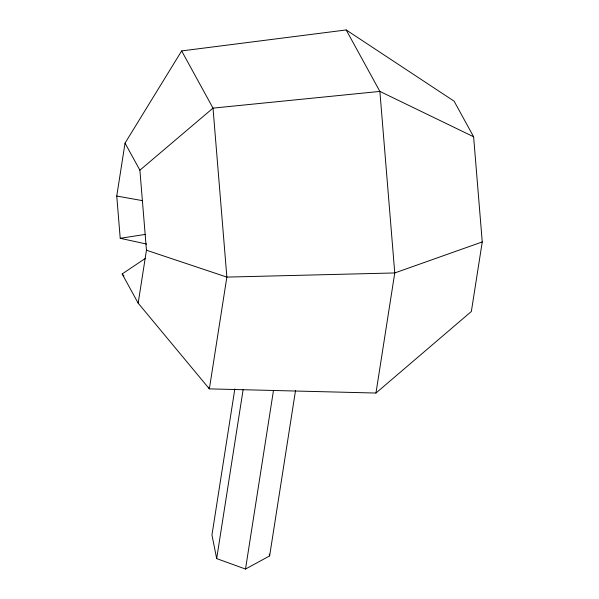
<?xml version="1.0" encoding="UTF-8"?>
<svg xmlns="http://www.w3.org/2000/svg" width="599" height="599" viewBox="0 0 599 599"><rect width="100%" height="100%" fill="white"/><g stroke="black" fill="none" stroke-linecap="round" stroke-linejoin="round"><path stroke-width="0.9" d="M146.65 244.07L120.219 238.305L116.753 196.045L125.041 143.109L181.654 50.915L346.185 29.95L454.109 101.179L473.622 136.774L482.247 241.936L471.353 311.495L375.962 393.041L209.365 388.871L138.167 303.161L122.151 273.938L145.437 258.349M138.167 303.161L146.456 250.225L139.889 170.198L125.041 143.109M234.83 388.946L211.956 534.997L216.673 558.597L245.508 569.05L269.632 555.909L295.539 390.443M216.673 558.597L243.164 389.425M245.508 569.05L273.451 390.638M375.962 393.041L394.763 272.949L379.878 91.407L346.185 29.95M139.889 170.198L213.012 108.12L379.878 91.407L473.622 136.774M482.247 241.936L394.763 272.949L226.864 277.097L146.456 250.225M120.219 238.305L145.16 234.434M116.753 196.045L142.495 200.643M122.151 273.938L124 276.019M181.654 50.915L213.012 108.12L226.864 277.097L209.365 388.871L208.467 387.231M269.265 554.097L269.632 555.909"/></g></svg>
